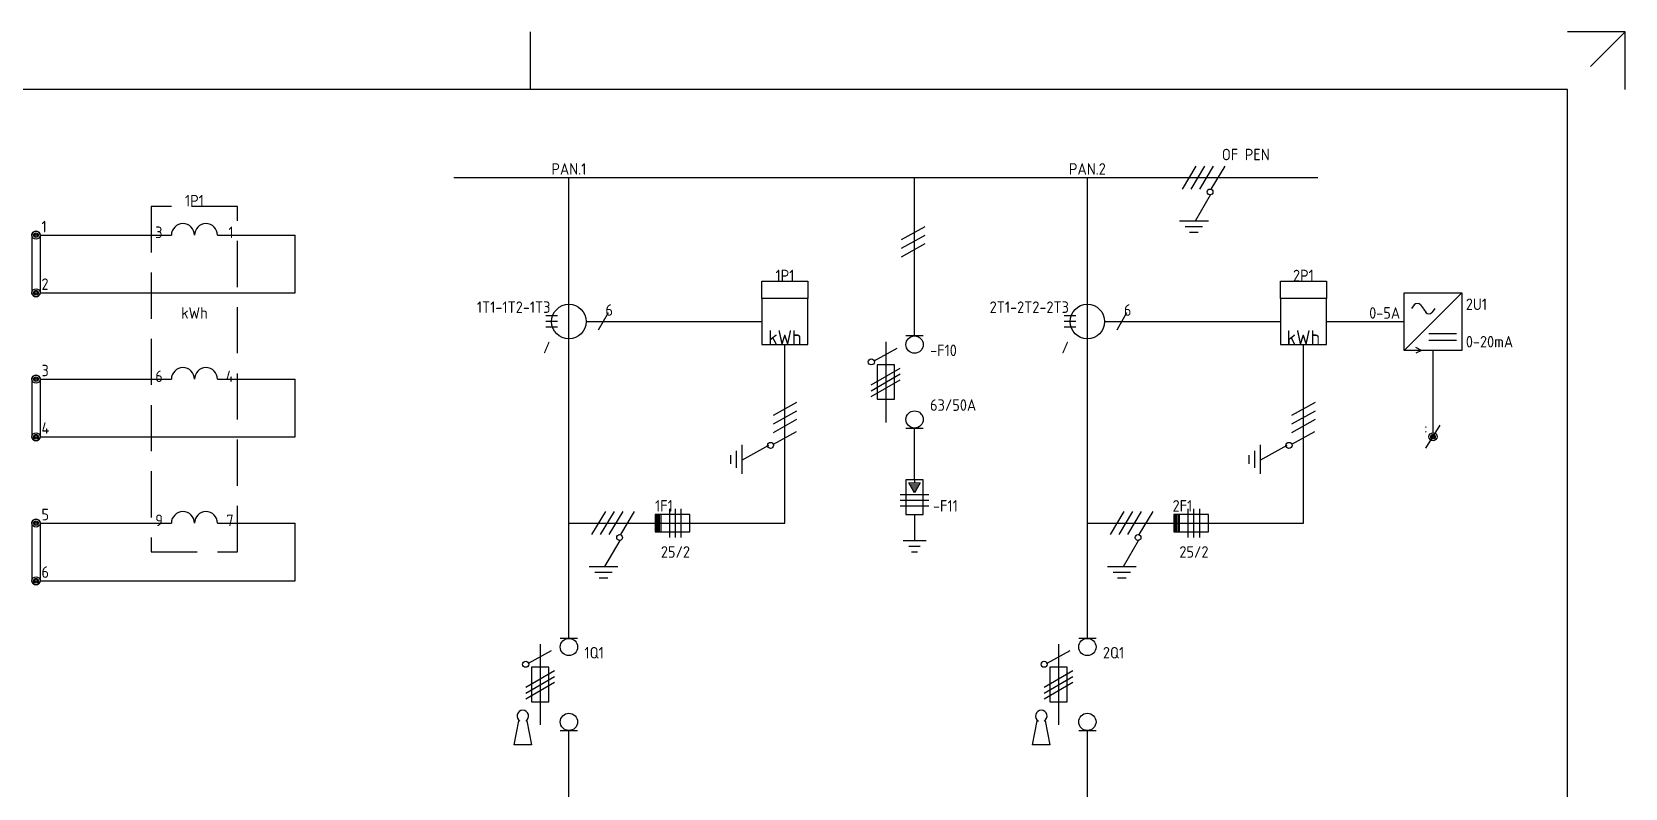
# Model space of a CAD drawing. Header units: millimetres. Extents: x 0 to 420, y 0 to 297.
# Drawn here: x 143.4 to 420, y 165.7 to 297 of the extents above; entities that cross this region are included whole.
import ezdxf
from ezdxf.enums import TextEntityAlignment as Align

# ---------------------------------------------------------------- set-up
doc = ezdxf.new("R2010")
doc.units = ezdxf.units.MM
doc.linetypes.add('LTY1', pattern=[0])
doc.linetypes.add('LTY5', pattern=[11.5, 8, -3.5])
for name, color, linetype in [('00kad018', 1, 'CONTINUOUS'), ('00kad070', 5, 'CONTINUOUS'), ('BL$2----_KADER', 7, 'CONTINUOUS'), ('KAST AANZICHT', 1, 'CONTINUOUS'), ('PEN1', 7, 'LTY1'), ('PEN2', 7, 'LTY1'), ('PEN4', 7, 'LTY1'), ('PEN5', 7, 'LTY1'), ('SYMBOL', 7, 'LTY1')]:
    doc.layers.add(name, color=color, linetype=linetype)
doc.styles.add('NORMSCHRIFT', font='ISO.SHX')

# ---------------------------------------------------------------- blocks, each defined once
blk = doc.blocks.new('a3-windesheim-hor')
at = {"layer": '00kad018', "color": 1}
for p, q in [((230, 287), (230, 297)), ((420, 297), (410, 297)), ((420, 297), (414, 291)), ((420, 287), (420, 297))]:
    blk.add_line(p, q, dxfattribs=at)
at = {"layer": '00kad070', "color": 5}
for p, q in [((410, 287), (20, 287)), ((410, 10), (410, 287))]:
    blk.add_line(p, q, dxfattribs=at)
blk = doc.blocks.new('PX-3XS')
at = {"layer": 'PEN1', "linetype": 'LTY5'}
for p, q in [((0, 5), (0, -55)), ((15, 5), (0, 5)), ((15, -55), (15, 5)), ((0, -55), (15, -55))]:
    blk.add_line(p, q, dxfattribs=at)
at = {"layer": 'PEN1', "linetype": 'LTY1'}
for p, q in [((0, 0), (3.5, 0)), ((11.5, 0), (15, 0)), ((0, -25), (3.5, -25)), ((11.5, -25), (15, -25)), ((0, -50), (3.5, -50)), ((11.5, -50), (15, -50))]:
    blk.add_line(p, q, dxfattribs=at)
for centre in [(5.5, 0), (9.5, 0), (5.5, -25), (9.5, -25), (5.5, -50), (9.5, -50)]:
    blk.add_arc(centre, 2, 0, 180, dxfattribs=at)
at = {"layer": 'PEN4', "style": 'NORMSCHRIFT', "flags": 8}
for tag, p in [('CODE_4', (7.5, 5)), ('CODE_3', (7.5, 5)), ('CODE_2', (7.5, 5)), ('CODE_1', (7.5, 5)), ('CODE_51', (7.5, -14.5))]:
    blk.add_attdef(tag, text='', height=2, dxfattribs=at).set_placement(p, align=Align.CENTER)
for p in [(0.7, -0.5), (0.7, -25.5), (0.7, -50.5)]:
    blk.add_attdef('CODE_21', p, '', height=2, dxfattribs=at)
for p in [(14.3, -0.5), (14.3, -25.5), (14.3, -50.5)]:
    blk.add_attdef('CODE_21', text='', height=2, dxfattribs=at).set_placement(p, align=Align.RIGHT)
blk = doc.blocks.new('X1')
at = {"layer": 'PEN1', "linetype": 'LTY1'}
for radius in [0.7, 0.4, 0.2]:
    blk.add_circle((0, 0), radius, dxfattribs=at)
at = {"layer": 'PEN4', "style": 'NORMSCHRIFT', "flags": 8}
for tag in ['CODE_4', 'CODE_3', 'CODE_2', 'CODE_1']:
    blk.add_attdef(tag, text='', height=2, dxfattribs=at).set_placement((-0.95, 0.5), align=Align.RIGHT)
blk.add_attdef('CODE_21', (0.95, 0.5), '', height=2, dxfattribs=at)
blk.add_attdef('CODE_40', text='', height=2, dxfattribs=at).set_placement((0, -5), align=Align.CENTER)
blk = doc.blocks.new('BRUG')
at = {"layer": 'PEN1', "linetype": 'LTY1'}
for p, q in [((-0.7, 0), (-0.7, -10)), ((0.7, 0), (0.7, -10))]:
    blk.add_line(p, q, dxfattribs=at)
for centre, start, end in [((0, 0), 0, 180), ((0, -10), 180, 0)]:
    blk.add_arc(centre, 0.7, start, end, dxfattribs=at)
blk = doc.blocks.new('P7')
at = {"layer": 'PEN1', "linetype": 'LTY1'}
for p, q in [((-4, 4), (-4, 7)), ((-4, 7), (4, 7)), ((4, 7), (4, 4)), ((-4, 4), (-4, -4)), ((4, 4), (-4, 4)), ((4, -4), (4, 4)), ((-4, -4), (4, -4))]:
    blk.add_line(p, q, dxfattribs=at)
at = {"layer": 'PEN2', "style": 'NORMSCHRIFT', "flags": 8}
blk.add_attdef('CODE_51', text='', height=2.5, dxfattribs=at).set_placement((0, -4), align=Align.CENTER)
at = {"layer": 'PEN4', "style": 'NORMSCHRIFT', "flags": 8}
for tag in ['CODE_4', 'CODE_3', 'CODE_2', 'CODE_1']:
    blk.add_attdef(tag, text='', height=2, dxfattribs=at).set_placement((0, 7), align=Align.CENTER)
blk = doc.blocks.new('F7X3')
at = {"layer": 'PEN1', "linetype": 'LTY1'}
for p, q in [((-1.5, 0), (-1.5, -6)), ((1.5, 0), (-1.5, 0)), ((0, 0), (0, -0.5)), ((1.5, -6), (1.5, 0)), ((-2.5, -2.5), (2.5, -2.5)), ((0, -2.25), (-1, -0.5)), ((-1, -0.5), (1, -0.5)), ((-1, -0.5), (1, -0.5)), ((-0.8, -0.85), (0.8, -0.85)), ((-0.6, -1.2), (0.6, -1.2)), ((-0.4, -1.55), (0.4, -1.55)), ((-0.2, -1.9), (0.2, -1.9)), ((1, -0.5), (0, -2.25)), ((-2.5, -3.5), (2.5, -3.5)), ((-2.5, -4.5), (2.5, -4.5)), ((-1.5, -6), (1.5, -6)), ((0, -6), (0, -10.5)), ((-2, -10.5), (2, -10.5)), ((-1, -11.5), (1, -11.5)), ((-0.5, -12.5), (0.5, -12.5))]:
    blk.add_line(p, q, dxfattribs=at)
at = {"layer": 'PEN4', "style": 'NORMSCHRIFT', "flags": 8}
blk.add_attdef('CODE_1003', text='', height=2, rotation=270, dxfattribs=at).set_placement((3, -3.5), align=Align.CENTER)
blk.add_attdef('CODE_1003', (3.2, -5.5), '', height=2, dxfattribs=at)
blk = doc.blocks.new('Q4')
at = {"layer": 'PEN1', "linetype": 'LTY1'}
for p, q in [((-6.5, -5), (-6.5, -11)), ((-3.5, -5), (-6.5, -5)), ((-3.5, -11), (-3.5, -5)), ((-7.5, -8.5), (-2.5, -5.6)), ((-7.5, -9.5), (-2.5, -6.6)), ((-7.5, -10.5), (-2.5, -7.6)), ((-6.5, -11), (-3.5, -11))]:
    blk.add_line(p, q, dxfattribs=at)
at = {"layer": 'PEN5', "linetype": 'LTY1'}
for p, q in [((1.5, 0), (-1.5, 0)), ((-5, -1), (-5, -15)), ((-1.5, -16), (1.5, -16))]:
    blk.add_line(p, q, dxfattribs=at)
for centre in [(0, -1.5), (0, -14.5)]:
    blk.add_circle(centre, 1.5, dxfattribs=at)
at = {"layer": 'PEN4', "style": 'NORMSCHRIFT', "flags": 8}
for tag, p in [('CODE_4', (2.7, -3.5)), ('CODE_1', (2.7, -3.5)), ('CODE_2', (2.7, -3.5)), ('CODE_3', (2.7, -3.5)), ('CODE_31', (2.7, -13)), ('CODE_40', (2.7, -17))]:
    blk.add_attdef(tag, p, '', height=2, dxfattribs=at)
blk = doc.blocks.new('F4X3')
at = {"layer": 'PEN1', "linetype": 'LTY1'}
for p, q in [((0, 1.5), (0, -1.5)), ((6, 1.5), (0, 1.5)), ((0, 0), (6, 0)), ((0.25, -1.5), (0.25, 1.5)), ((0.5, -1.5), (0.5, 1.5)), ((0.75, -1.5), (0.75, 1.5)), ((1, -1.5), (1, 1.5)), ((2.5, -2.5), (2.5, 2.5)), ((3.5, -2.5), (3.5, 2.5)), ((4.5, -2.5), (4.5, 2.5)), ((6, -1.5), (6, 1.5)), ((0, -1.5), (6, -1.5))]:
    blk.add_line(p, q, dxfattribs=at)
at = {"layer": 'PEN4', "style": 'NORMSCHRIFT', "flags": 8}
for p, rotation in [((4.5, 3.2), 90), ((8, 2.2), 90), ((-2, -2.2), 270), ((1.5, -3.2), 270)]:
    blk.add_attdef('CODE_1003', p, '', height=2, rotation=rotation, dxfattribs=at)
for p in [(1.5, 2), (3.5, -6)]:
    blk.add_attdef('CODE_1003', text='', height=2, dxfattribs=at).set_placement(p, align=Align.CENTER)
blk = doc.blocks.new('A-H')
at = {"layer": 'PEN1', "linetype": 'LTY1'}
for p, q in [((-1.25, -2.5), (1.4, 2)), ((-4, -2.5), (1, -2.5)), ((-3, -3.5), (0, -3.5)), ((-2.25, -4.5), (-0.75, -4.5))]:
    blk.add_line(p, q, dxfattribs=at)
blk = doc.blocks.new('0-V')
at = {"layer": 'PEN1', "linetype": 'LTY1'}
blk.add_line((-2, -1.3), (2, 0.9), dxfattribs=at)
blk.add_circle((-2.5, -1.5), 0.525, dxfattribs=at)
blk = doc.blocks.new('SLEUTELGAT')
at = {"layer": 'PEN1', "linetype": 'LTY1'}
for p, q in [((-1.5, -5), (-0.7, -0.8)), ((0.7, -0.8), (1.5, -5)), ((1.5, -5), (-1.5, -5))]:
    blk.add_line(p, q, dxfattribs=at)
blk.add_arc((0, 0), 1, 300, 240, dxfattribs=at)
blk = doc.blocks.new('T3-H')
at = {"layer": 'PEN1', "linetype": 'LTY1'}
blk.add_line((3, 0), (10, 0), dxfattribs=at)
blk.add_circle((0, 0), 3, dxfattribs=at)
at = {"layer": 'PEN4', "style": 'NORMSCHRIFT', "flags": 8}
blk.add_attdef('CODE_1003', text='', height=2, rotation=270, dxfattribs=at).set_placement((-6.5, 1.7), align=Align.RIGHT)
for p in [(-3.2, 1.5), (-3.2, -5.5)]:
    blk.add_attdef('CODE_1003', text='', height=2, dxfattribs=at).set_placement(p, align=Align.RIGHT)
blk.add_attdef('CODE_1003', (-6.5, -1.7), '', height=2, rotation=270, dxfattribs=at)
blk = doc.blocks.new('3-V')
at = {"layer": 'PEN1', "linetype": 'LTY1'}
for p, q in [((-2.25, 1.75), (1.825, 4.025)), ((-2.25, 0.25), (1.825, 2.525)), ((-2.25, -1.25), (1.825, 1.025))]:
    blk.add_line(p, q, dxfattribs=at)
blk = doc.blocks.new('3-0-V')
at = {"layer": 'PEN1', "linetype": 'LTY1'}
blk.add_line((-2, -1.3), (2, 0.9), dxfattribs=at)
blk.add_circle((-2.5, -1.5), 0.525, dxfattribs=at)
at = {"layer": 'SYMBOL'}
blk.add_blockref('3-V', (0.25, 2), dxfattribs=at)
blk = doc.blocks.new('3-0-H')
at = {"layer": 'PEN1', "linetype": 'LTY1'}
for p, q in [((-6, -2), (-3.6, 2)), ((-4.5, -2), (-2.1, 2)), ((-3, -2), (-0.6, 2)), ((-1, -2), (1.4, 2))]:
    blk.add_line(p, q, dxfattribs=at)
blk.add_circle((-1.2, -2.5), 0.5, dxfattribs=at)
blk = doc.blocks.new('A-V')
at = {"layer": 'PEN1', "linetype": 'LTY1'}
for p, q in [((-3.475, 0.075), (-3.475, -2.925)), ((-2.475, 1.075), (-2.475, -3.925)), ((-2.475, -1.575), (2.2, 1.025)), ((-4.475, -0.675), (-4.475, -2.175))]:
    blk.add_line(p, q, dxfattribs=at)
blk = doc.blocks.new('3X')
at = {"layer": 'PEN1', "linetype": 'LTY1'}
for p, q in [((-2, 1), (-4, 1)), ((-2, 0), (-4, 0)), ((6.8, 1.5), (5.1, -1.5)), ((-2, -1), (-4, -1))]:
    blk.add_line(p, q, dxfattribs=at)
at = {"layer": 'PEN4', "style": 'NORMSCHRIFT'}
blk.add_text('6', height=2, dxfattribs=at).set_placement((7, 1), align=Align.CENTER)
blk = doc.blocks.new('X2')
at = {"layer": 'PEN1', "linetype": 'LTY1'}
blk.add_line((-1.25, -2), (1.25, 2), dxfattribs=at)
for radius in [0.7, 0.4, 0.2]:
    blk.add_circle((0, 0), radius, dxfattribs=at)
at = {"layer": 'PEN4', "style": 'NORMSCHRIFT', "flags": 8}
for tag in ['CODE_4', 'CODE_3', 'CODE_2', 'CODE_1']:
    blk.add_attdef(tag, text='', height=2, dxfattribs=at).set_placement((-0.95, 0.5), align=Align.RIGHT)
for tag, p in [('CODE_21', (1.7, 0.5)), ('CODE_40', (0.95, -4.5))]:
    blk.add_attdef(tag, p, '', height=2, dxfattribs=at)
blk = doc.blocks.new('GELIJK')
at = {"layer": 'PEN1', "linetype": 'LTY1'}
blk.add_line((0, 1.5), (6, 1.5), dxfattribs=at)
at = {"layer": 'PEN1', "linetype": 'LTY5'}
blk.add_line((0, 0), (6, 0), dxfattribs=at)
blk = doc.blocks.new('WISSEL')
at = {"layer": 'PEN1', "linetype": 'LTY1'}
for p, q in [((0.6, 0.8), (0, 0)), ((2, 0.8), (2.625, -0.075)), ((5.1, 0), (4.5, -0.8)), ((2.6, -0.1), (3.225, -0.875))]:
    blk.add_line(p, q, dxfattribs=at)
for centre, start, end in [((1.3, 0.1), 45, 135), ((3.8, -0.1), 225, 315)]:
    blk.add_arc(centre, 1, start, end, dxfattribs=at)
blk = doc.blocks.new('U1')
at = {"layer": 'PEN1', "linetype": 'LTY1'}
for p, q in [((-5, -5), (5, 5)), ((-5, -5), (-5, 5)), ((-5, 5), (5, 5)), ((5, 5), (5, -5)), ((5, -5), (-5, -5)), ((-2, -5), (-3, -4.5)), ((-2, -5), (-3, -5.5))]:
    blk.add_line(p, q, dxfattribs=at)
at = {"layer": 'SYMBOL', "xscale": 0.8, "yscale": 0.8}
for name, p in [('WISSEL', (-3.75, 2.25)), ('GELIJK', (-0.75, -3.25))]:
    blk.add_blockref(name, p, dxfattribs=at)
at = {"layer": 'PEN4', "style": 'NORMSCHRIFT', "flags": 8}
for tag, p in [('CODE_4', (5.7, 2)), ('CODE_1', (5.7, 2)), ('CODE_2', (5.7, 2)), ('CODE_3', (5.7, 2)), ('CODE_38', (5.7, -4.5))]:
    blk.add_attdef(tag, p, '', height=2, dxfattribs=at)
blk.add_attdef('CODE_37', text='', height=2, dxfattribs=at).set_placement((-5.7, 0.5), align=Align.RIGHT)

msp = doc.modelspace()

# ---------------------------------------------------------------- linework, layer by layer
at = {"layer": 'KAST AANZICHT', "linetype": 'LTY1'}
for p, q in [((216.65, 271.7), (236.65, 271.7)), ((236.65, 211.7), (236.65, 271.7)), ((236.65, 271.7), (296.65, 271.7)), ((296.65, 244.2), (296.65, 271.7)), ((296.65, 271.7), (326.65, 271.7)), ((326.65, 211.7), (326.65, 271.7)), ((326.65, 271.7), (366.65, 271.7)), ((144.9, 261.7), (164.15, 261.7)), ((179.15, 261.7), (189.15, 261.7)), ((189.15, 251.7), (189.15, 261.7)), ((144.9, 251.7), (189.15, 251.7)), ((246.65, 246.7), (270.15, 246.7)), ((336.65, 246.7), (360.15, 246.7)), ((368.15, 246.7), (381.65, 246.7)), ((274.15, 211.7), (274.15, 242.7)), ((364.15, 211.7), (364.15, 242.7)), ((386.65, 227.45), (386.65, 241.7)), ((144.9, 236.7), (164.15, 236.7)), ((179.15, 236.7), (189.15, 236.7)), ((189.15, 226.7), (189.15, 236.7)), ((296.65, 219.2), (296.65, 228.2)), ((144.9, 226.7), (189.15, 226.7)), ((144.9, 211.7), (164.15, 211.7)), ((179.15, 211.7), (189.15, 211.7)), ((189.15, 201.7), (189.15, 211.7)), ((236.65, 191.7), (236.65, 211.7)), ((236.65, 211.7), (251.65, 211.7)), ((257.65, 211.7), (274.15, 211.7)), ((326.65, 191.7), (326.65, 211.7)), ((326.65, 211.7), (341.65, 211.7)), ((347.65, 211.7), (364.15, 211.7)), ((144.9, 201.7), (189.15, 201.7)), ((236.65, 131.7), (236.65, 175.7)), ((326.65, 131.7), (326.65, 175.7))]:
    msp.add_line(p, q, dxfattribs=at)

# ---------------------------------------------------------------- block references
at = {"layer": 'BL$2----_KADER'}
msp.add_blockref('a3-windesheim-hor', (0, 0), dxfattribs=at)
at = {"layer": 'KAST AANZICHT'}
for name, p in [('3-0-H', (349.15, 271.7)), ('A-H', (346.65, 266.7)), ('3-V', (296.65, 259.2)), ('BRUG', (144.15, 261.7)), ('3X', (236.65, 246.7)), ('3X', (326.65, 246.7)), ('0-V', (291.65, 241.2)), ('BRUG', (144.15, 236.7)), ('3-0-V', (274.15, 226.7)), ('3-0-V', (364.15, 226.7)), ('X2', (386.65, 226.7)), ('A-V', (269.15, 224.2)), ('A-V', (359.15, 224.2)), ('3-0-H', (246.65, 211.7)), ('3-0-H', (336.65, 211.7)), ('BRUG', (144.15, 211.7)), ('A-H', (244.15, 206.7)), ('A-H', (334.15, 206.7)), ('Q4', (236.65, 191.7)), ('Q4', (326.65, 191.7)), ('0-V', (231.65, 188.7)), ('0-V', (321.65, 188.7)), ('SLEUTELGAT', (228.65, 178.2)), ('SLEUTELGAT', (318.65, 178.2))]:
    msp.add_blockref(name, p, dxfattribs=at)
ref = msp.add_blockref('PX-3XS', (164.15, 261.7), dxfattribs=at)
ref.add_attrib('CODE_51', 'kWh', dxfattribs={"layer": 'PEN4', "height": 2, "style": 'NORMSCHRIFT', "flags": 8}).set_placement((171.65, 247.2), align=Align.CENTER)
ref.add_attrib('CODE_21', '3', (164.85, 261.2), dxfattribs={"layer": 'PEN4', "height": 2, "style": 'NORMSCHRIFT', "flags": 8})
ref.add_attrib('CODE_21', '1', dxfattribs={"layer": 'PEN4', "height": 2, "style": 'NORMSCHRIFT', "flags": 8}).set_placement((178.45, 261.2), align=Align.RIGHT)
ref.add_attrib('CODE_21', '6', (164.85, 236.2), dxfattribs={"layer": 'PEN4', "height": 2, "style": 'NORMSCHRIFT', "flags": 8})
ref.add_attrib('CODE_21', '4', dxfattribs={"layer": 'PEN4', "height": 2, "style": 'NORMSCHRIFT', "flags": 8}).set_placement((178.45, 236.2), align=Align.RIGHT)
ref.add_attrib('CODE_21', '9', (164.85, 211.2), dxfattribs={"layer": 'PEN4', "height": 2, "style": 'NORMSCHRIFT', "flags": 8})
ref.add_attrib('CODE_21', '7', dxfattribs={"layer": 'PEN4', "height": 2, "style": 'NORMSCHRIFT', "flags": 8}).set_placement((178.45, 211.2), align=Align.RIGHT)
ref = msp.add_blockref('X1', (144.15, 261.7), dxfattribs=at)
ref.add_attrib('CODE_21', '1', (145.1, 262.2), dxfattribs={"layer": 'PEN4', "height": 2, "style": 'NORMSCHRIFT', "flags": 8})
ref = msp.add_blockref('X1', (144.15, 251.7), dxfattribs=at)
ref.add_attrib('CODE_21', '2', (145.1, 252.2), dxfattribs={"layer": 'PEN4', "height": 2, "style": 'NORMSCHRIFT', "flags": 8})
ref = msp.add_blockref('P7', (274.15, 246.7), dxfattribs=at)
ref.add_attrib('CODE_51', 'kWh', dxfattribs={"layer": 'PEN2', "height": 2.5, "style": 'NORMSCHRIFT', "flags": 8}).set_placement((274.15, 242.7), align=Align.CENTER)
ref = msp.add_blockref('P7', (364.15, 246.7), dxfattribs=at)
ref.add_attrib('CODE_51', 'kWh', dxfattribs={"layer": 'PEN2', "height": 2.5, "style": 'NORMSCHRIFT', "flags": 8}).set_placement((364.15, 242.7), align=Align.CENTER)
ref = msp.add_blockref('U1', (386.65, 246.7), dxfattribs=at)
ref.add_attrib('CODE_37', '0-5A', dxfattribs={"layer": 'PEN4', "height": 2, "style": 'NORMSCHRIFT', "flags": 8}).set_placement((380.95, 247.2), align=Align.RIGHT)
ref.add_attrib('CODE_38', '0-20mA', (392.35, 242.2), dxfattribs={"layer": 'PEN4', "height": 2, "style": 'NORMSCHRIFT', "flags": 8})
ref = msp.add_blockref('T3-H', (236.65, 246.7), dxfattribs=at)
ref.add_attrib('CODE_1003', '1T1-1T2-1T3', dxfattribs={"layer": 'PEN4', "height": 2, "style": 'NORMSCHRIFT', "flags": 8}).set_placement((233.45, 248.2), align=Align.RIGHT)
ref.add_attrib('CODE_1003', '/', dxfattribs={"layer": 'PEN4', "height": 2, "style": 'NORMSCHRIFT', "flags": 8}).set_placement((233.45, 241.2), align=Align.RIGHT)
ref = msp.add_blockref('T3-H', (326.65, 246.7), dxfattribs=at)
ref.add_attrib('CODE_1003', '2T1-2T2-2T3', dxfattribs={"layer": 'PEN4', "height": 2, "style": 'NORMSCHRIFT', "flags": 8}).set_placement((323.45, 248.2), align=Align.RIGHT)
ref.add_attrib('CODE_1003', '/', dxfattribs={"layer": 'PEN4', "height": 2, "style": 'NORMSCHRIFT', "flags": 8}).set_placement((323.45, 241.2), align=Align.RIGHT)
ref = msp.add_blockref('Q4', (296.65, 244.2), dxfattribs=at)
ref.add_attrib('CODE_31', '63/50A', (299.35, 231.2), dxfattribs={"layer": 'PEN4', "height": 2, "style": 'NORMSCHRIFT', "flags": 8})
ref = msp.add_blockref('X1', (144.15, 236.7), dxfattribs=at)
ref.add_attrib('CODE_21', '3', (145.1, 237.2), dxfattribs={"layer": 'PEN4', "height": 2, "style": 'NORMSCHRIFT', "flags": 8})
ref = msp.add_blockref('X1', (144.15, 226.7), dxfattribs=at)
ref.add_attrib('CODE_21', '4', (145.1, 227.2), dxfattribs={"layer": 'PEN4', "height": 2, "style": 'NORMSCHRIFT', "flags": 8})
ref = msp.add_blockref('F7X3', (296.65, 219.2), dxfattribs=at)
ref.add_attrib('CODE_1003', '-F11', (299.85, 213.7), dxfattribs={"layer": 'PEN4', "height": 2, "style": 'NORMSCHRIFT', "flags": 8})
ref = msp.add_blockref('X1', (144.15, 211.7), dxfattribs=at)
ref.add_attrib('CODE_21', '5', (145.1, 212.2), dxfattribs={"layer": 'PEN4', "height": 2, "style": 'NORMSCHRIFT', "flags": 8})
ref = msp.add_blockref('F4X3', (251.65, 211.7), dxfattribs=at)
ref.add_attrib('CODE_1003', '1F1', dxfattribs={"layer": 'PEN4', "height": 2, "style": 'NORMSCHRIFT', "flags": 8}).set_placement((253.15, 213.7), align=Align.CENTER)
ref.add_attrib('CODE_1003', '25/2', dxfattribs={"layer": 'PEN4', "height": 2, "style": 'NORMSCHRIFT', "flags": 8}).set_placement((255.15, 205.7), align=Align.CENTER)
ref = msp.add_blockref('F4X3', (341.65, 211.7), dxfattribs=at)
ref.add_attrib('CODE_1003', '2F1', dxfattribs={"layer": 'PEN4', "height": 2, "style": 'NORMSCHRIFT', "flags": 8}).set_placement((343.15, 213.7), align=Align.CENTER)
ref.add_attrib('CODE_1003', '25/2', dxfattribs={"layer": 'PEN4', "height": 2, "style": 'NORMSCHRIFT', "flags": 8}).set_placement((345.15, 205.7), align=Align.CENTER)
ref = msp.add_blockref('X1', (144.15, 201.7), dxfattribs=at)
ref.add_attrib('CODE_21', '6', (145.1, 202.2), dxfattribs={"layer": 'PEN4', "height": 2, "style": 'NORMSCHRIFT', "flags": 8})

# ---------------------------------------------------------------- texts
at = {"layer": 'KAST AANZICHT', "style": 'NORMSCHRIFT'}
for s, p in [('OF PEN', (354.15, 274.7)), ('PAN.1', (236.65, 272.2)), ('PAN.2', (326.65, 272.2)), ('1P1', (171.65, 266.7)), ('1P1', (274.15, 253.7)), ('2P1', (364.15, 253.7))]:
    msp.add_text(s, height=2, dxfattribs=at).set_placement(p, align=Align.CENTER)
for s, p in [('2U1', (392.35, 248.7)), ('-F10', (299.35, 240.7)), ('1Q1', (239.35, 188.2)), ('2Q1', (329.35, 188.2))]:
    msp.add_text(s, height=2, dxfattribs=at).set_placement(p)
msp.add_text(':', height=2, dxfattribs=at).set_placement((385.7, 227.2), align=Align.RIGHT)

doc.saveas('drawing.dxf')
